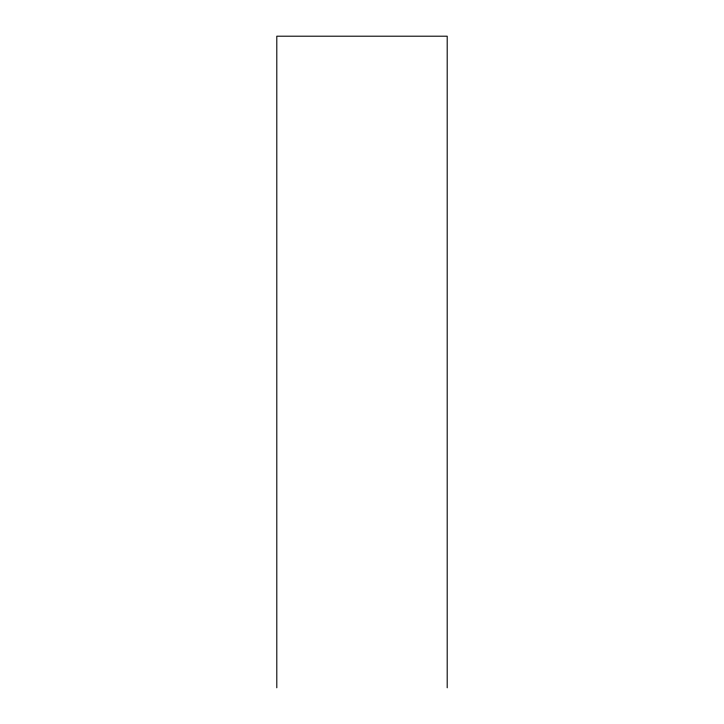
<?xml version="1.0" encoding="UTF-8"?>
<svg xmlns="http://www.w3.org/2000/svg" width="724" height="724" viewBox="0 0 724 724"><rect width="100%" height="100%" fill="white"/><g stroke="black" fill="none" stroke-linecap="round" stroke-linejoin="round"><path stroke-width="1.09" d="M447.197 687.8L447.197 36.2L276.803 36.2L276.803 687.8"/></g></svg>
